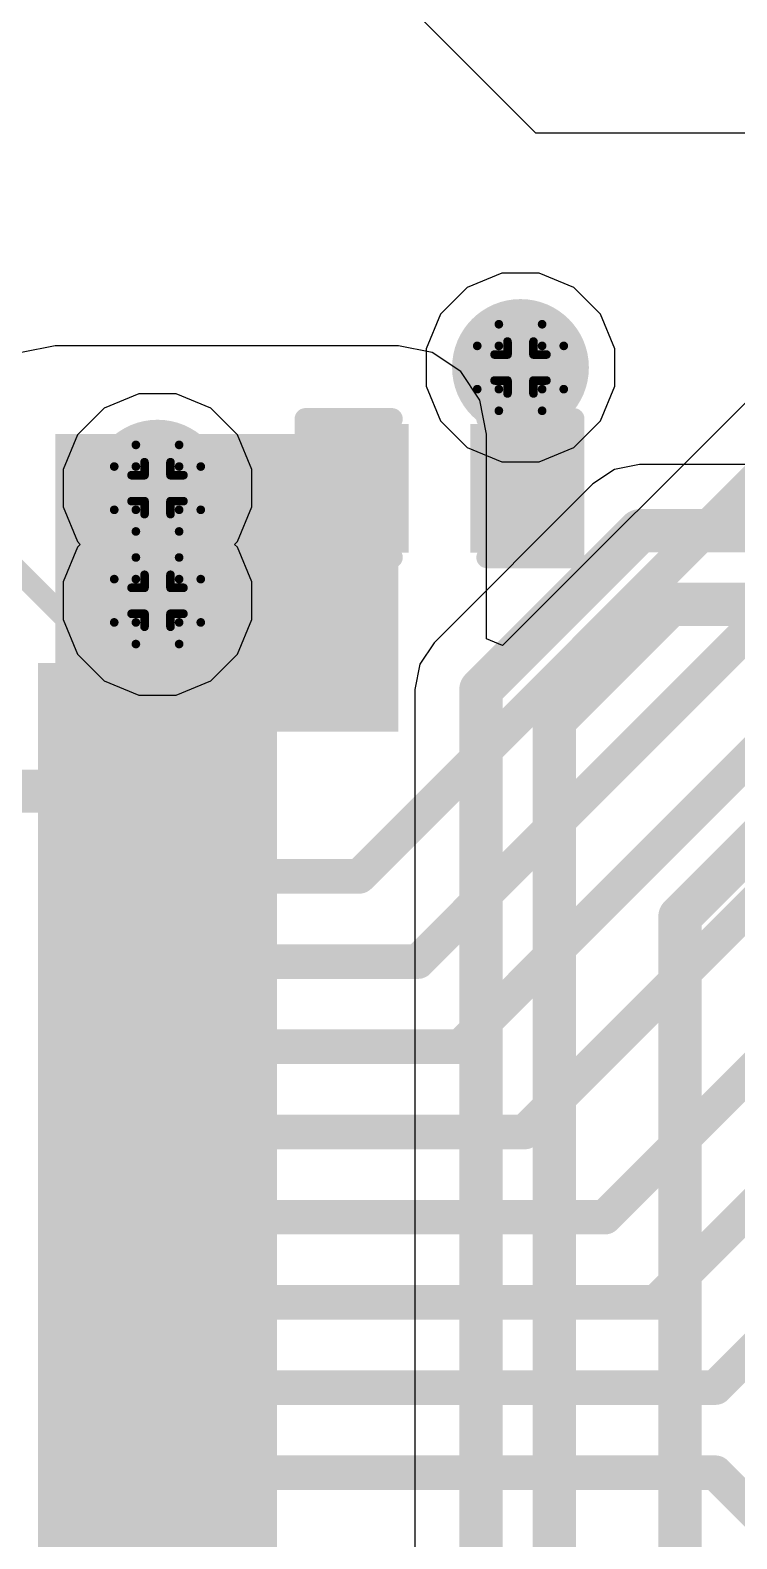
# Model space of a CAD drawing. Header units: inches. Extents: x -3 to 5259, y -3 to 5282.
# Drawn here: x 26.03 to 30.18, y 43.09 to 51.94 of the extents above; entities that cross this region are included whole.
import ezdxf

# ---------------------------------------------------------------- set-up
doc = ezdxf.new("R2010")
doc.units = ezdxf.units.IN
for name, color, linetype in [('Bottom Layer', 5, 'Continuous'), ('Bottom Solder', 6, 'Continuous'), ('Drill Drawing', 1, 'Continuous'), ('Layer 1', 16, 'Continuous'), ('Layer 2', 76, 'Continuous'), ('Top Layer', 1, 'Continuous'), ('Top Overlay', 2, 'Continuous'), ('Top Paste', 8, 'Continuous'), ('Top Solder', 216, 'Continuous'), ('Via Holes', 16, 'Continuous')]:
    doc.layers.add(name, color=color, linetype=linetype)

# ---------------------------------------------------------------- blocks, each defined once
blk = doc.blocks.new('64_LQFP__10_10__24')
at = {"layer": 'Top Layer'}
for points in [[(5.15, 3.9), (6.35, 3.9), (6.35, 3.6), (5.15, 3.6)], [(5.15, 3.4), (6.35, 3.4), (6.35, 3.1), (5.15, 3.1)], [(5.15, 2.9), (6.35, 2.9), (6.35, 2.6), (5.15, 2.6)], [(5.15, 2.4), (6.35, 2.4), (6.35, 2.1), (5.15, 2.1)], [(5.15, 1.9), (6.35, 1.9), (6.35, 1.6), (5.15, 1.6)], [(5.15, 1.4), (6.35, 1.4), (6.35, 1.1), (5.15, 1.1)], [(5.15, 0.9), (6.35, 0.9), (6.35, 0.6), (5.15, 0.6)], [(5.15, 0.4), (6.35, 0.4), (6.35, 0.1), (5.15, 0.1)], [(5.15, -0.1), (6.35, -0.1), (6.35, -0.4), (5.15, -0.4)], [(5.15, -0.6), (6.35, -0.6), (6.35, -0.9), (5.15, -0.9)], [(5.15, -1.1), (6.35, -1.1), (6.35, -1.4), (5.15, -1.4)]]:
    blk.add_hatch(color=1, dxfattribs=at).paths.add_polyline_path(points)
at = {"layer": 'Top Paste'}
for points in [[(5.15, 3.9), (6.35, 3.9), (6.35, 3.6), (5.15, 3.6)], [(5.15, 3.4), (6.35, 3.4), (6.35, 3.1), (5.15, 3.1)], [(5.15, 2.9), (6.35, 2.9), (6.35, 2.6), (5.15, 2.6)], [(5.15, 2.4), (6.35, 2.4), (6.35, 2.1), (5.15, 2.1)], [(5.15, 1.9), (6.35, 1.9), (6.35, 1.6), (5.15, 1.6)], [(5.15, 1.4), (6.35, 1.4), (6.35, 1.1), (5.15, 1.1)], [(5.15, 0.9), (6.35, 0.9), (6.35, 0.6), (5.15, 0.6)], [(5.15, 0.4), (6.35, 0.4), (6.35, 0.1), (5.15, 0.1)], [(5.15, -0.1), (6.35, -0.1), (6.35, -0.4), (5.15, -0.4)], [(5.15, -0.6), (6.35, -0.6), (6.35, -0.9), (5.15, -0.9)], [(5.15, -1.1), (6.35, -1.1), (6.35, -1.4), (5.15, -1.4)]]:
    blk.add_hatch(color=8, dxfattribs=at).paths.add_polyline_path(points)
at = {"layer": 'Top Solder'}
for points in [[(5.0484, 4.0016), (6.4516, 4.0016), (6.4516, 3.4984), (5.0484, 3.4984)], [(5.0484, 3.5016), (6.4516, 3.5016), (6.4516, 2.9984), (5.0484, 2.9984)], [(5.0484, 3.0016), (6.4516, 3.0016), (6.4516, 2.4984), (5.0484, 2.4984)], [(5.0484, 2.5016), (6.4516, 2.5016), (6.4516, 1.9984), (5.0484, 1.9984)], [(5.0484, 2.0016), (6.4516, 2.0016), (6.4516, 1.4984), (5.0484, 1.4984)], [(5.0484, 1.5016), (6.4516, 1.5016), (6.4516, 0.9984), (5.0484, 0.9984)], [(5.0484, 1.0016), (6.4516, 1.0016), (6.4516, 0.4984), (5.0484, 0.4984)], [(5.0484, 0.5016), (6.4516, 0.5016), (6.4516, -0.0016), (5.0484, -0.0016)], [(5.0484, 0.0016), (6.4516, 0.0016), (6.4516, -0.5016), (5.0484, -0.5016)], [(5.0484, -0.4984), (6.4516, -0.4984), (6.4516, -1.0016), (5.0484, -1.0016)], [(5.0484, -0.9984), (6.4516, -0.9984), (6.4516, -1.5016), (5.0484, -1.5016)]]:
    blk.add_hatch(color=216, dxfattribs=at).paths.add_polyline_path(points)
at = {"layer": 'Top Overlay'}
blk.add_lwpolyline([(4.1148, 5.3594, 0.127, 0.127, 0), (5.2832, 4.191, 0.127, 0.127, 0)], format="xyseb", dxfattribs=at)
blk.add_lwpolyline([(5.2515, 4.191, 0.0635, 0.0635, 1), (5.315, 4.191, 0.0635, 0.0635, 1)], format="xyseb", close=True, dxfattribs=at)
blk = doc.blocks.new('C___0402_258')
at = {"layer": 'Top Layer'}
for points in [[(-0.6985, -0.3175), (-0.6985, 0.3175), (-0.2413, 0.3175), (-0.2413, -0.3175)], [(0.2413, -0.3175), (0.2413, 0.3175), (0.6985, 0.3175), (0.6985, -0.3175)]]:
    blk.add_hatch(color=1, dxfattribs=at).paths.add_polyline_path(points)
at = {"layer": 'Top Paste'}
for points in [[(-0.6985, -0.3175), (-0.6985, 0.3175), (-0.2413, 0.3175), (-0.2413, -0.3175)], [(0.2413, -0.3175), (0.2413, 0.3175), (0.6985, 0.3175), (0.6985, -0.3175)]]:
    blk.add_hatch(color=8, dxfattribs=at).paths.add_polyline_path(points)
at = {"layer": 'Top Solder'}
for points in [[(-0.7585, -0.3775), (-0.7585, 0.3775), (-0.1813, 0.3775), (-0.1813, -0.3775)], [(0.1813, -0.3775), (0.1813, 0.3775), (0.7585, 0.3775), (0.7585, -0.3775)]]:
    blk.add_hatch(color=216, dxfattribs=at).paths.add_polyline_path(points)
at = {"layer": 'Top Overlay'}
for points in [[(-0.7874, 0.4064, 0.127, 0.127, 0), (-0.7874, -0.4064, 0.127, 0.127, 0)], [(-0.2794, 0.4064, 0.127, 0.127, 0), (-0.7874, 0.4064, 0.127, 0.127, 0)], [(0.7874, 0.4064, 0.127, 0.127, 0), (0.2794, 0.4064, 0.127, 0.127, 0)], [(0.7874, 0.4064, 0.127, 0.127, 0), (0.7874, -0.4064, 0.127, 0.127, 0)], [(-0.2794, -0.4064, 0.127, 0.127, 0), (-0.7874, -0.4064, 0.127, 0.127, 0)], [(0.7874, -0.4064, 0.127, 0.127, 0), (0.2794, -0.4064, 0.127, 0.127, 0)]]:
    blk.add_lwpolyline(points, format="xyseb", dxfattribs=at)
for points in [[(-0.8191, 0.4064, 0.0635, 0.0635, 1), (-0.7556, 0.4064, 0.0635, 0.0635, 1)], [(-0.8191, 0.4064, 0.0635, 0.0635, 1), (-0.7556, 0.4064, 0.0635, 0.0635, 1)], [(-0.3111, 0.4064, 0.0635, 0.0635, 1), (-0.2477, 0.4064, 0.0635, 0.0635, 1)], [(0.2477, 0.4064, 0.0635, 0.0635, 1), (0.3111, 0.4064, 0.0635, 0.0635, 1)], [(0.7556, 0.4064, 0.0635, 0.0635, 1), (0.8191, 0.4064, 0.0635, 0.0635, 1)], [(0.7556, 0.4064, 0.0635, 0.0635, 1), (0.8191, 0.4064, 0.0635, 0.0635, 1)], [(-0.8191, -0.4064, 0.0635, 0.0635, 1), (-0.7556, -0.4064, 0.0635, 0.0635, 1)], [(-0.8191, -0.4064, 0.0635, 0.0635, 1), (-0.7556, -0.4064, 0.0635, 0.0635, 1)], [(-0.3111, -0.4064, 0.0635, 0.0635, 1), (-0.2477, -0.4064, 0.0635, 0.0635, 1)], [(0.2477, -0.4064, 0.0635, 0.0635, 1), (0.3111, -0.4064, 0.0635, 0.0635, 1)], [(0.7556, -0.4064, 0.0635, 0.0635, 1), (0.8191, -0.4064, 0.0635, 0.0635, 1)], [(0.7556, -0.4064, 0.0635, 0.0635, 1), (0.8191, -0.4064, 0.0635, 0.0635, 1)]]:
    blk.add_lwpolyline(points, format="xyseb", close=True, dxfattribs=at)

msp = doc.modelspace()

# ---------------------------------------------------------------- hatches: boundary and pattern name
at = {"layer": 'Bottom Layer'}
h = msp.add_hatch(color=5, dxfattribs=at)
edge = h.paths.add_edge_path()
edge.add_arc((28.9091, 49.9602), 0.3, 0, 360)
h = msp.add_hatch(color=5, dxfattribs=at)
edge = h.paths.add_edge_path()
edge.add_arc((26.7781, 49.2521), 0.3, 0, 360)
h = msp.add_hatch(color=5, dxfattribs=at)
edge = h.paths.add_edge_path()
edge.add_arc((26.7781, 48.5913), 0.3, 0, 360)
at = {"layer": 'Bottom Solder'}
h = msp.add_hatch(color=6, dxfattribs=at)
edge = h.paths.add_edge_path()
edge.add_arc((28.9091, 49.9602), 0.4016, 0, 360)
h = msp.add_hatch(color=6, dxfattribs=at)
edge = h.paths.add_edge_path()
edge.add_arc((26.7781, 49.2521), 0.4016, 0, 360)
h = msp.add_hatch(color=6, dxfattribs=at)
edge = h.paths.add_edge_path()
edge.add_arc((26.7781, 48.5913), 0.4016, 0, 360)
at = {"layer": 'Layer 1'}
h = msp.add_hatch(color=16, dxfattribs=at)
edge = h.paths.add_edge_path()
edge.add_arc((28.9091, 49.9602), 0.3, 0, 360)
h = msp.add_hatch(color=16, dxfattribs=at)
edge = h.paths.add_edge_path()
edge.add_arc((26.7781, 49.2521), 0.3, 0, 360)
h = msp.add_hatch(color=16, dxfattribs=at)
edge = h.paths.add_edge_path()
edge.add_arc((26.7781, 48.5913), 0.3, 0, 360)
at = {"layer": 'Layer 2'}
h = msp.add_hatch(color=76, dxfattribs=at)
edge = h.paths.add_edge_path()
edge.add_arc((28.9091, 49.9602), 0.3, 0, 360)
h = msp.add_hatch(color=76, dxfattribs=at)
edge = h.paths.add_edge_path()
edge.add_arc((26.7781, 49.2521), 0.3, 0, 360)
h = msp.add_hatch(color=76, dxfattribs=at)
edge = h.paths.add_edge_path()
edge.add_arc((26.7781, 48.5913), 0.3, 0, 360)
at = {"layer": 'Top Layer'}
h = msp.add_hatch(color=1, dxfattribs=at)
edge = h.paths.add_edge_path()
edge.add_arc((28.9091, 49.9602), 0.3, 0, 360)
msp.add_hatch(color=1, dxfattribs=at).paths.add_polyline_path([(26.1781, 47.8238), (28.1925, 47.8238), (28.1925, 49.5696), (26.1781, 49.5696)])
h = msp.add_hatch(color=1, dxfattribs=at)
edge = h.paths.add_edge_path()
edge.add_arc((26.7781, 49.2521), 0.3, 0, 360)
h = msp.add_hatch(color=1, dxfattribs=at)
edge = h.paths.add_edge_path()
edge.add_arc((26.7781, 48.5913), 0.3, 0, 360)
at = {"layer": 'Top Solder'}
h = msp.add_hatch(color=216, dxfattribs=at)
edge = h.paths.add_edge_path()
edge.add_arc((28.9091, 49.9602), 0.4016, 0, 360)
h = msp.add_hatch(color=216, dxfattribs=at)
edge = h.paths.add_edge_path()
edge.add_arc((26.7781, 49.2521), 0.4016, 0, 360)
h = msp.add_hatch(color=216, dxfattribs=at)
edge = h.paths.add_edge_path()
edge.add_arc((26.7781, 48.5913), 0.4016, 0, 360)
at = {"layer": 'Via Holes'}
h = msp.add_hatch(color=7, dxfattribs=at)
edge = h.paths.add_edge_path()
edge.add_arc((28.9091, 49.9602), 0.15, 0, 360)
h = msp.add_hatch(color=7, dxfattribs=at)
edge = h.paths.add_edge_path()
edge.add_arc((26.7781, 49.2521), 0.15, 0, 360)
h = msp.add_hatch(color=7, dxfattribs=at)
edge = h.paths.add_edge_path()
edge.add_arc((26.7781, 48.5913), 0.15, 0, 360)

# ---------------------------------------------------------------- linework, layer by layer
at = {"layer": 'Bottom Layer'}
for p, q in [((28.7989, 50.5142), (28.5953, 50.4299)), ((29.0193, 50.5142), (28.7989, 50.5142)), ((29.2229, 50.4299), (29.0193, 50.5142)), ((28.5953, 50.4299), (28.4394, 50.274)), ((29.3787, 50.274), (29.2229, 50.4299)), ((28.4394, 50.274), (28.3551, 50.0704)), ((29.4631, 50.0704), (29.3787, 50.274)), ((28.3551, 50.0704), (28.3551, 49.85)), ((29.4631, 49.85), (29.4631, 50.0704)), ((28.3551, 49.85), (28.4394, 49.6464)), ((29.3787, 49.6464), (29.4631, 49.85)), ((28.4394, 49.6464), (28.5953, 49.4905)), ((29.2229, 49.4905), (29.3787, 49.6464)), ((28.5953, 49.4905), (28.7989, 49.4062)), ((28.7989, 49.4062), (29.0193, 49.4062)), ((29.0193, 49.4062), (29.2229, 49.4905)), ((29.4601, 49.3609), (29.334, 49.2767)), ((29.6087, 49.3905), (29.4601, 49.3609)), ((33.3036, 49.3905), (29.6087, 49.3905)), ((29.334, 49.2767), (28.4019, 48.3446)), ((28.4019, 48.3446), (28.3177, 48.2185)), ((28.3177, 48.2185), (28.2881, 48.0699)), ((28.2881, 48.0699), (28.2881, 26.0135))]:
    msp.add_line(p, q, dxfattribs=at)
for points in [[(28.6766, 48.0699, 0.254, 0.254, 0), (29.6087, 49.002, 0.254, 0.254, 0)], [(29.6087, 49.002, 0.254, 0.254, 0), (33.5208, 49.002, 0.254, 0.254, 0)], [(29.1084, 47.891, 0.254, 0.254, 0), (29.7876, 48.5702, 0.254, 0.254, 0)], [(29.7876, 48.5702, 0.254, 0.254, 0), (33.5208, 48.5702, 0.254, 0.254, 0)], [(28.6766, 25.8526, 0.254, 0.254, 0), (28.6766, 48.0699, 0.254, 0.254, 0)], [(29.1084, 25.6737, 0.254, 0.254, 0), (29.1084, 47.891, 0.254, 0.254, 0)], [(29.845, 46.7366, 0.254, 0.254, 0), (30.3722, 47.2638, 0.254, 0.254, 0)], [(29.845, 24.9362, 0.254, 0.254, 0), (29.845, 46.7366, 0.254, 0.254, 0)]]:
    msp.add_lwpolyline(points, format="xyseb", dxfattribs=at)
for points in [[(29.5452, 49.002, 0.127, 0.127, 1), (29.6722, 49.002, 0.127, 0.127, 1)], [(29.5452, 49.002, 0.127, 0.127, 1), (29.6722, 49.002, 0.127, 0.127, 1)], [(29.7241, 48.5702, 0.127, 0.127, 1), (29.8511, 48.5702, 0.127, 0.127, 1)], [(29.7241, 48.5702, 0.127, 0.127, 1), (29.8511, 48.5702, 0.127, 0.127, 1)], [(28.6131, 48.0699, 0.127, 0.127, 1), (28.7401, 48.0699, 0.127, 0.127, 1)], [(28.6131, 48.0699, 0.127, 0.127, 1), (28.7401, 48.0699, 0.127, 0.127, 1)], [(29.0449, 47.891, 0.127, 0.127, 1), (29.1719, 47.891, 0.127, 0.127, 1)], [(29.0449, 47.891, 0.127, 0.127, 1), (29.1719, 47.891, 0.127, 0.127, 1)], [(29.7815, 46.7366, 0.127, 0.127, 1), (29.9085, 46.7366, 0.127, 0.127, 1)], [(29.7815, 46.7366, 0.127, 0.127, 1), (29.9085, 46.7366, 0.127, 0.127, 1)]]:
    msp.add_lwpolyline(points, format="xyseb", close=True, dxfattribs=at)
at = {"layer": 'Drill Drawing'}
for points in [[(28.7821, 50.0872, 0.0508, 0.0508, 0), (28.7821, 50.2142, 0.0508, 0.0508, 0)], [(28.7821, 50.2142, 0.0508, 0.0508, 0), (29.0361, 50.2142, 0.0508, 0.0508, 0)], [(29.0361, 50.0872, 0.0508, 0.0508, 0), (29.0361, 50.2142, 0.0508, 0.0508, 0)], [(28.8329, 50.0364, 0.0508, 0.0508, 0), (28.8329, 50.1126, 0.0508, 0.0508, 0)], [(28.8329, 50.1126, 0.0508, 0.0508, 0), (28.9853, 50.1126, 0.0508, 0.0508, 0)], [(28.9853, 50.0364, 0.0508, 0.0508, 0), (28.9853, 50.1126, 0.0508, 0.0508, 0)], [(28.6551, 49.8332, 0.0508, 0.0508, 0), (28.6551, 50.0872, 0.0508, 0.0508, 0)], [(28.6551, 50.0872, 0.0508, 0.0508, 0), (28.7821, 50.0872, 0.0508, 0.0508, 0)], [(28.7567, 49.884, 0.0508, 0.0508, 0), (28.7567, 50.0364, 0.0508, 0.0508, 0)], [(28.7567, 50.0364, 0.0508, 0.0508, 0), (28.8329, 50.0364, 0.0508, 0.0508, 0)], [(28.9853, 50.0364, 0.0508, 0.0508, 0), (29.0615, 50.0364, 0.0508, 0.0508, 0)], [(29.0361, 50.0872, 0.0508, 0.0508, 0), (29.1631, 50.0872, 0.0508, 0.0508, 0)], [(29.0615, 49.884, 0.0508, 0.0508, 0), (29.0615, 50.0364, 0.0508, 0.0508, 0)], [(29.1631, 49.8332, 0.0508, 0.0508, 0), (29.1631, 50.0872, 0.0508, 0.0508, 0)], [(28.6551, 49.8332, 0.0508, 0.0508, 0), (28.7821, 49.8332, 0.0508, 0.0508, 0)], [(28.7567, 49.884, 0.0508, 0.0508, 0), (28.8329, 49.884, 0.0508, 0.0508, 0)], [(28.7821, 49.7062, 0.0508, 0.0508, 0), (28.7821, 49.8332, 0.0508, 0.0508, 0)], [(28.8329, 49.8078, 0.0508, 0.0508, 0), (28.8329, 49.884, 0.0508, 0.0508, 0)], [(28.9853, 49.884, 0.0508, 0.0508, 0), (29.0615, 49.884, 0.0508, 0.0508, 0)], [(28.9853, 49.8078, 0.0508, 0.0508, 0), (28.9853, 49.884, 0.0508, 0.0508, 0)], [(29.0361, 49.8332, 0.0508, 0.0508, 0), (29.1631, 49.8332, 0.0508, 0.0508, 0)], [(29.0361, 49.7062, 0.0508, 0.0508, 0), (29.0361, 49.8332, 0.0508, 0.0508, 0)], [(28.8329, 49.8078, 0.0508, 0.0508, 0), (28.9853, 49.8078, 0.0508, 0.0508, 0)], [(28.7821, 49.7062, 0.0508, 0.0508, 0), (29.0361, 49.7062, 0.0508, 0.0508, 0)], [(26.6511, 49.3791, 0.0508, 0.0508, 0), (26.6511, 49.5061, 0.0508, 0.0508, 0)], [(26.6511, 49.5061, 0.0508, 0.0508, 0), (26.9051, 49.5061, 0.0508, 0.0508, 0)], [(26.9051, 49.3791, 0.0508, 0.0508, 0), (26.9051, 49.5061, 0.0508, 0.0508, 0)], [(26.7019, 49.3283, 0.0508, 0.0508, 0), (26.7019, 49.4045, 0.0508, 0.0508, 0)], [(26.7019, 49.4045, 0.0508, 0.0508, 0), (26.8543, 49.4045, 0.0508, 0.0508, 0)], [(26.8543, 49.3283, 0.0508, 0.0508, 0), (26.8543, 49.4045, 0.0508, 0.0508, 0)], [(26.5241, 49.1251, 0.0508, 0.0508, 0), (26.5241, 49.3791, 0.0508, 0.0508, 0)], [(26.5241, 49.3791, 0.0508, 0.0508, 0), (26.6511, 49.3791, 0.0508, 0.0508, 0)], [(26.6257, 49.1759, 0.0508, 0.0508, 0), (26.6257, 49.3283, 0.0508, 0.0508, 0)], [(26.6257, 49.3283, 0.0508, 0.0508, 0), (26.7019, 49.3283, 0.0508, 0.0508, 0)], [(26.8543, 49.3283, 0.0508, 0.0508, 0), (26.9305, 49.3283, 0.0508, 0.0508, 0)], [(26.9051, 49.3791, 0.0508, 0.0508, 0), (27.0321, 49.3791, 0.0508, 0.0508, 0)], [(26.9305, 49.1759, 0.0508, 0.0508, 0), (26.9305, 49.3283, 0.0508, 0.0508, 0)], [(27.0321, 49.1251, 0.0508, 0.0508, 0), (27.0321, 49.3791, 0.0508, 0.0508, 0)], [(26.5241, 49.1251, 0.0508, 0.0508, 0), (26.6511, 49.1251, 0.0508, 0.0508, 0)], [(26.6257, 49.1759, 0.0508, 0.0508, 0), (26.7019, 49.1759, 0.0508, 0.0508, 0)], [(26.6511, 48.9981, 0.0508, 0.0508, 0), (26.6511, 49.1251, 0.0508, 0.0508, 0)], [(26.7019, 49.0997, 0.0508, 0.0508, 0), (26.7019, 49.1759, 0.0508, 0.0508, 0)], [(26.8543, 49.1759, 0.0508, 0.0508, 0), (26.9305, 49.1759, 0.0508, 0.0508, 0)], [(26.8543, 49.0997, 0.0508, 0.0508, 0), (26.8543, 49.1759, 0.0508, 0.0508, 0)], [(26.9051, 49.1251, 0.0508, 0.0508, 0), (27.0321, 49.1251, 0.0508, 0.0508, 0)], [(26.9051, 48.9981, 0.0508, 0.0508, 0), (26.9051, 49.1251, 0.0508, 0.0508, 0)], [(26.7019, 49.0997, 0.0508, 0.0508, 0), (26.8543, 49.0997, 0.0508, 0.0508, 0)], [(26.6511, 48.9981, 0.0508, 0.0508, 0), (26.9051, 48.9981, 0.0508, 0.0508, 0)], [(26.6511, 48.7183, 0.0508, 0.0508, 0), (26.6511, 48.8453, 0.0508, 0.0508, 0)], [(26.6511, 48.8453, 0.0508, 0.0508, 0), (26.9051, 48.8453, 0.0508, 0.0508, 0)], [(26.9051, 48.7183, 0.0508, 0.0508, 0), (26.9051, 48.8453, 0.0508, 0.0508, 0)], [(26.5241, 48.4643, 0.0508, 0.0508, 0), (26.5241, 48.7183, 0.0508, 0.0508, 0)], [(26.5241, 48.7183, 0.0508, 0.0508, 0), (26.6511, 48.7183, 0.0508, 0.0508, 0)], [(26.7019, 48.6675, 0.0508, 0.0508, 0), (26.7019, 48.7437, 0.0508, 0.0508, 0)], [(26.7019, 48.7437, 0.0508, 0.0508, 0), (26.8543, 48.7437, 0.0508, 0.0508, 0)], [(26.8543, 48.6675, 0.0508, 0.0508, 0), (26.8543, 48.7437, 0.0508, 0.0508, 0)], [(26.9051, 48.7183, 0.0508, 0.0508, 0), (27.0321, 48.7183, 0.0508, 0.0508, 0)], [(27.0321, 48.4643, 0.0508, 0.0508, 0), (27.0321, 48.7183, 0.0508, 0.0508, 0)], [(26.6257, 48.5151, 0.0508, 0.0508, 0), (26.6257, 48.6675, 0.0508, 0.0508, 0)], [(26.6257, 48.6675, 0.0508, 0.0508, 0), (26.7019, 48.6675, 0.0508, 0.0508, 0)], [(26.8543, 48.6675, 0.0508, 0.0508, 0), (26.9305, 48.6675, 0.0508, 0.0508, 0)], [(26.9305, 48.5151, 0.0508, 0.0508, 0), (26.9305, 48.6675, 0.0508, 0.0508, 0)], [(26.6257, 48.5151, 0.0508, 0.0508, 0), (26.7019, 48.5151, 0.0508, 0.0508, 0)], [(26.7019, 48.4389, 0.0508, 0.0508, 0), (26.7019, 48.5151, 0.0508, 0.0508, 0)], [(26.8543, 48.5151, 0.0508, 0.0508, 0), (26.9305, 48.5151, 0.0508, 0.0508, 0)], [(26.8543, 48.4389, 0.0508, 0.0508, 0), (26.8543, 48.5151, 0.0508, 0.0508, 0)], [(26.5241, 48.4643, 0.0508, 0.0508, 0), (26.6511, 48.4643, 0.0508, 0.0508, 0)], [(26.6511, 48.3373, 0.0508, 0.0508, 0), (26.6511, 48.4643, 0.0508, 0.0508, 0)], [(26.7019, 48.4389, 0.0508, 0.0508, 0), (26.8543, 48.4389, 0.0508, 0.0508, 0)], [(26.9051, 48.4643, 0.0508, 0.0508, 0), (27.0321, 48.4643, 0.0508, 0.0508, 0)], [(26.9051, 48.3373, 0.0508, 0.0508, 0), (26.9051, 48.4643, 0.0508, 0.0508, 0)], [(26.6511, 48.3373, 0.0508, 0.0508, 0), (26.9051, 48.3373, 0.0508, 0.0508, 0)]]:
    msp.add_lwpolyline(points, format="xyseb", dxfattribs=at)
for points in [[(28.7694, 50.2142, 0.0254, 0.0254, 1), (28.7948, 50.2142, 0.0254, 0.0254, 1)], [(28.7694, 50.2142, 0.0254, 0.0254, 1), (28.7948, 50.2142, 0.0254, 0.0254, 1)], [(29.0234, 50.2142, 0.0254, 0.0254, 1), (29.0488, 50.2142, 0.0254, 0.0254, 1)], [(29.0234, 50.2142, 0.0254, 0.0254, 1), (29.0488, 50.2142, 0.0254, 0.0254, 1)], [(28.8202, 50.1126, 0.0254, 0.0254, 1), (28.8456, 50.1126, 0.0254, 0.0254, 1)], [(28.8202, 50.1126, 0.0254, 0.0254, 1), (28.8456, 50.1126, 0.0254, 0.0254, 1)], [(28.9726, 50.1126, 0.0254, 0.0254, 1), (28.998, 50.1126, 0.0254, 0.0254, 1)], [(28.9726, 50.1126, 0.0254, 0.0254, 1), (28.998, 50.1126, 0.0254, 0.0254, 1)], [(28.6424, 50.0872, 0.0254, 0.0254, 1), (28.6678, 50.0872, 0.0254, 0.0254, 1)], [(28.6424, 50.0872, 0.0254, 0.0254, 1), (28.6678, 50.0872, 0.0254, 0.0254, 1)], [(28.744, 50.0364, 0.0254, 0.0254, 1), (28.7694, 50.0364, 0.0254, 0.0254, 1)], [(28.744, 50.0364, 0.0254, 0.0254, 1), (28.7694, 50.0364, 0.0254, 0.0254, 1)], [(28.7694, 50.0872, 0.0254, 0.0254, 1), (28.7948, 50.0872, 0.0254, 0.0254, 1)], [(28.7694, 50.0872, 0.0254, 0.0254, 1), (28.7948, 50.0872, 0.0254, 0.0254, 1)], [(28.8202, 50.0364, 0.0254, 0.0254, 1), (28.8456, 50.0364, 0.0254, 0.0254, 1)], [(28.8202, 50.0364, 0.0254, 0.0254, 1), (28.8456, 50.0364, 0.0254, 0.0254, 1)], [(28.9726, 50.0364, 0.0254, 0.0254, 1), (28.998, 50.0364, 0.0254, 0.0254, 1)], [(28.9726, 50.0364, 0.0254, 0.0254, 1), (28.998, 50.0364, 0.0254, 0.0254, 1)], [(29.0234, 50.0872, 0.0254, 0.0254, 1), (29.0488, 50.0872, 0.0254, 0.0254, 1)], [(29.0234, 50.0872, 0.0254, 0.0254, 1), (29.0488, 50.0872, 0.0254, 0.0254, 1)], [(29.0488, 50.0364, 0.0254, 0.0254, 1), (29.0742, 50.0364, 0.0254, 0.0254, 1)], [(29.0488, 50.0364, 0.0254, 0.0254, 1), (29.0742, 50.0364, 0.0254, 0.0254, 1)], [(29.1504, 50.0872, 0.0254, 0.0254, 1), (29.1758, 50.0872, 0.0254, 0.0254, 1)], [(29.1504, 50.0872, 0.0254, 0.0254, 1), (29.1758, 50.0872, 0.0254, 0.0254, 1)], [(28.6424, 49.8332, 0.0254, 0.0254, 1), (28.6678, 49.8332, 0.0254, 0.0254, 1)], [(28.6424, 49.8332, 0.0254, 0.0254, 1), (28.6678, 49.8332, 0.0254, 0.0254, 1)], [(28.744, 49.884, 0.0254, 0.0254, 1), (28.7694, 49.884, 0.0254, 0.0254, 1)], [(28.744, 49.884, 0.0254, 0.0254, 1), (28.7694, 49.884, 0.0254, 0.0254, 1)], [(28.7694, 49.8332, 0.0254, 0.0254, 1), (28.7948, 49.8332, 0.0254, 0.0254, 1)], [(28.7694, 49.8332, 0.0254, 0.0254, 1), (28.7948, 49.8332, 0.0254, 0.0254, 1)], [(28.8202, 49.884, 0.0254, 0.0254, 1), (28.8456, 49.884, 0.0254, 0.0254, 1)], [(28.8202, 49.884, 0.0254, 0.0254, 1), (28.8456, 49.884, 0.0254, 0.0254, 1)], [(28.9726, 49.884, 0.0254, 0.0254, 1), (28.998, 49.884, 0.0254, 0.0254, 1)], [(28.9726, 49.884, 0.0254, 0.0254, 1), (28.998, 49.884, 0.0254, 0.0254, 1)], [(29.0234, 49.8332, 0.0254, 0.0254, 1), (29.0488, 49.8332, 0.0254, 0.0254, 1)], [(29.0234, 49.8332, 0.0254, 0.0254, 1), (29.0488, 49.8332, 0.0254, 0.0254, 1)], [(29.0488, 49.884, 0.0254, 0.0254, 1), (29.0742, 49.884, 0.0254, 0.0254, 1)], [(29.0488, 49.884, 0.0254, 0.0254, 1), (29.0742, 49.884, 0.0254, 0.0254, 1)], [(29.1504, 49.8332, 0.0254, 0.0254, 1), (29.1758, 49.8332, 0.0254, 0.0254, 1)], [(29.1504, 49.8332, 0.0254, 0.0254, 1), (29.1758, 49.8332, 0.0254, 0.0254, 1)], [(28.8202, 49.8078, 0.0254, 0.0254, 1), (28.8456, 49.8078, 0.0254, 0.0254, 1)], [(28.8202, 49.8078, 0.0254, 0.0254, 1), (28.8456, 49.8078, 0.0254, 0.0254, 1)], [(28.9726, 49.8078, 0.0254, 0.0254, 1), (28.998, 49.8078, 0.0254, 0.0254, 1)], [(28.9726, 49.8078, 0.0254, 0.0254, 1), (28.998, 49.8078, 0.0254, 0.0254, 1)], [(28.7694, 49.7062, 0.0254, 0.0254, 1), (28.7948, 49.7062, 0.0254, 0.0254, 1)], [(28.7694, 49.7062, 0.0254, 0.0254, 1), (28.7948, 49.7062, 0.0254, 0.0254, 1)], [(29.0234, 49.7062, 0.0254, 0.0254, 1), (29.0488, 49.7062, 0.0254, 0.0254, 1)], [(29.0234, 49.7062, 0.0254, 0.0254, 1), (29.0488, 49.7062, 0.0254, 0.0254, 1)], [(26.6384, 49.5061, 0.0254, 0.0254, 1), (26.6638, 49.5061, 0.0254, 0.0254, 1)], [(26.6384, 49.5061, 0.0254, 0.0254, 1), (26.6638, 49.5061, 0.0254, 0.0254, 1)], [(26.8924, 49.5061, 0.0254, 0.0254, 1), (26.9178, 49.5061, 0.0254, 0.0254, 1)], [(26.8924, 49.5061, 0.0254, 0.0254, 1), (26.9178, 49.5061, 0.0254, 0.0254, 1)], [(26.6892, 49.4045, 0.0254, 0.0254, 1), (26.7146, 49.4045, 0.0254, 0.0254, 1)], [(26.6892, 49.4045, 0.0254, 0.0254, 1), (26.7146, 49.4045, 0.0254, 0.0254, 1)], [(26.8416, 49.4045, 0.0254, 0.0254, 1), (26.867, 49.4045, 0.0254, 0.0254, 1)], [(26.8416, 49.4045, 0.0254, 0.0254, 1), (26.867, 49.4045, 0.0254, 0.0254, 1)], [(26.5114, 49.3791, 0.0254, 0.0254, 1), (26.5368, 49.3791, 0.0254, 0.0254, 1)], [(26.5114, 49.3791, 0.0254, 0.0254, 1), (26.5368, 49.3791, 0.0254, 0.0254, 1)], [(26.613, 49.3283, 0.0254, 0.0254, 1), (26.6384, 49.3283, 0.0254, 0.0254, 1)], [(26.613, 49.3283, 0.0254, 0.0254, 1), (26.6384, 49.3283, 0.0254, 0.0254, 1)], [(26.6384, 49.3791, 0.0254, 0.0254, 1), (26.6638, 49.3791, 0.0254, 0.0254, 1)], [(26.6384, 49.3791, 0.0254, 0.0254, 1), (26.6638, 49.3791, 0.0254, 0.0254, 1)], [(26.6892, 49.3283, 0.0254, 0.0254, 1), (26.7146, 49.3283, 0.0254, 0.0254, 1)], [(26.6892, 49.3283, 0.0254, 0.0254, 1), (26.7146, 49.3283, 0.0254, 0.0254, 1)], [(26.8416, 49.3283, 0.0254, 0.0254, 1), (26.867, 49.3283, 0.0254, 0.0254, 1)], [(26.8416, 49.3283, 0.0254, 0.0254, 1), (26.867, 49.3283, 0.0254, 0.0254, 1)], [(26.8924, 49.3791, 0.0254, 0.0254, 1), (26.9178, 49.3791, 0.0254, 0.0254, 1)], [(26.8924, 49.3791, 0.0254, 0.0254, 1), (26.9178, 49.3791, 0.0254, 0.0254, 1)], [(26.9178, 49.3283, 0.0254, 0.0254, 1), (26.9432, 49.3283, 0.0254, 0.0254, 1)], [(26.9178, 49.3283, 0.0254, 0.0254, 1), (26.9432, 49.3283, 0.0254, 0.0254, 1)], [(27.0194, 49.3791, 0.0254, 0.0254, 1), (27.0448, 49.3791, 0.0254, 0.0254, 1)], [(27.0194, 49.3791, 0.0254, 0.0254, 1), (27.0448, 49.3791, 0.0254, 0.0254, 1)], [(26.5114, 49.1251, 0.0254, 0.0254, 1), (26.5368, 49.1251, 0.0254, 0.0254, 1)], [(26.5114, 49.1251, 0.0254, 0.0254, 1), (26.5368, 49.1251, 0.0254, 0.0254, 1)], [(26.613, 49.1759, 0.0254, 0.0254, 1), (26.6384, 49.1759, 0.0254, 0.0254, 1)], [(26.613, 49.1759, 0.0254, 0.0254, 1), (26.6384, 49.1759, 0.0254, 0.0254, 1)], [(26.6384, 49.1251, 0.0254, 0.0254, 1), (26.6638, 49.1251, 0.0254, 0.0254, 1)], [(26.6384, 49.1251, 0.0254, 0.0254, 1), (26.6638, 49.1251, 0.0254, 0.0254, 1)], [(26.6892, 49.1759, 0.0254, 0.0254, 1), (26.7146, 49.1759, 0.0254, 0.0254, 1)], [(26.6892, 49.1759, 0.0254, 0.0254, 1), (26.7146, 49.1759, 0.0254, 0.0254, 1)], [(26.8416, 49.1759, 0.0254, 0.0254, 1), (26.867, 49.1759, 0.0254, 0.0254, 1)], [(26.8416, 49.1759, 0.0254, 0.0254, 1), (26.867, 49.1759, 0.0254, 0.0254, 1)], [(26.8924, 49.1251, 0.0254, 0.0254, 1), (26.9178, 49.1251, 0.0254, 0.0254, 1)], [(26.8924, 49.1251, 0.0254, 0.0254, 1), (26.9178, 49.1251, 0.0254, 0.0254, 1)], [(26.9178, 49.1759, 0.0254, 0.0254, 1), (26.9432, 49.1759, 0.0254, 0.0254, 1)], [(26.9178, 49.1759, 0.0254, 0.0254, 1), (26.9432, 49.1759, 0.0254, 0.0254, 1)], [(27.0194, 49.1251, 0.0254, 0.0254, 1), (27.0448, 49.1251, 0.0254, 0.0254, 1)], [(27.0194, 49.1251, 0.0254, 0.0254, 1), (27.0448, 49.1251, 0.0254, 0.0254, 1)], [(26.6892, 49.0997, 0.0254, 0.0254, 1), (26.7146, 49.0997, 0.0254, 0.0254, 1)], [(26.6892, 49.0997, 0.0254, 0.0254, 1), (26.7146, 49.0997, 0.0254, 0.0254, 1)], [(26.8416, 49.0997, 0.0254, 0.0254, 1), (26.867, 49.0997, 0.0254, 0.0254, 1)], [(26.8416, 49.0997, 0.0254, 0.0254, 1), (26.867, 49.0997, 0.0254, 0.0254, 1)], [(26.6384, 48.9981, 0.0254, 0.0254, 1), (26.6638, 48.9981, 0.0254, 0.0254, 1)], [(26.6384, 48.9981, 0.0254, 0.0254, 1), (26.6638, 48.9981, 0.0254, 0.0254, 1)], [(26.8924, 48.9981, 0.0254, 0.0254, 1), (26.9178, 48.9981, 0.0254, 0.0254, 1)], [(26.8924, 48.9981, 0.0254, 0.0254, 1), (26.9178, 48.9981, 0.0254, 0.0254, 1)], [(26.6384, 48.8453, 0.0254, 0.0254, 1), (26.6638, 48.8453, 0.0254, 0.0254, 1)], [(26.6384, 48.8453, 0.0254, 0.0254, 1), (26.6638, 48.8453, 0.0254, 0.0254, 1)], [(26.8924, 48.8453, 0.0254, 0.0254, 1), (26.9178, 48.8453, 0.0254, 0.0254, 1)], [(26.8924, 48.8453, 0.0254, 0.0254, 1), (26.9178, 48.8453, 0.0254, 0.0254, 1)], [(26.5114, 48.7183, 0.0254, 0.0254, 1), (26.5368, 48.7183, 0.0254, 0.0254, 1)], [(26.5114, 48.7183, 0.0254, 0.0254, 1), (26.5368, 48.7183, 0.0254, 0.0254, 1)], [(26.6384, 48.7183, 0.0254, 0.0254, 1), (26.6638, 48.7183, 0.0254, 0.0254, 1)], [(26.6384, 48.7183, 0.0254, 0.0254, 1), (26.6638, 48.7183, 0.0254, 0.0254, 1)], [(26.6892, 48.7437, 0.0254, 0.0254, 1), (26.7146, 48.7437, 0.0254, 0.0254, 1)], [(26.6892, 48.7437, 0.0254, 0.0254, 1), (26.7146, 48.7437, 0.0254, 0.0254, 1)], [(26.8416, 48.7437, 0.0254, 0.0254, 1), (26.867, 48.7437, 0.0254, 0.0254, 1)], [(26.8416, 48.7437, 0.0254, 0.0254, 1), (26.867, 48.7437, 0.0254, 0.0254, 1)], [(26.8924, 48.7183, 0.0254, 0.0254, 1), (26.9178, 48.7183, 0.0254, 0.0254, 1)], [(26.8924, 48.7183, 0.0254, 0.0254, 1), (26.9178, 48.7183, 0.0254, 0.0254, 1)], [(27.0194, 48.7183, 0.0254, 0.0254, 1), (27.0448, 48.7183, 0.0254, 0.0254, 1)], [(27.0194, 48.7183, 0.0254, 0.0254, 1), (27.0448, 48.7183, 0.0254, 0.0254, 1)], [(26.613, 48.6675, 0.0254, 0.0254, 1), (26.6384, 48.6675, 0.0254, 0.0254, 1)], [(26.613, 48.6675, 0.0254, 0.0254, 1), (26.6384, 48.6675, 0.0254, 0.0254, 1)], [(26.6892, 48.6675, 0.0254, 0.0254, 1), (26.7146, 48.6675, 0.0254, 0.0254, 1)], [(26.6892, 48.6675, 0.0254, 0.0254, 1), (26.7146, 48.6675, 0.0254, 0.0254, 1)], [(26.8416, 48.6675, 0.0254, 0.0254, 1), (26.867, 48.6675, 0.0254, 0.0254, 1)], [(26.8416, 48.6675, 0.0254, 0.0254, 1), (26.867, 48.6675, 0.0254, 0.0254, 1)], [(26.9178, 48.6675, 0.0254, 0.0254, 1), (26.9432, 48.6675, 0.0254, 0.0254, 1)], [(26.9178, 48.6675, 0.0254, 0.0254, 1), (26.9432, 48.6675, 0.0254, 0.0254, 1)], [(26.613, 48.5151, 0.0254, 0.0254, 1), (26.6384, 48.5151, 0.0254, 0.0254, 1)], [(26.613, 48.5151, 0.0254, 0.0254, 1), (26.6384, 48.5151, 0.0254, 0.0254, 1)], [(26.6892, 48.5151, 0.0254, 0.0254, 1), (26.7146, 48.5151, 0.0254, 0.0254, 1)], [(26.6892, 48.5151, 0.0254, 0.0254, 1), (26.7146, 48.5151, 0.0254, 0.0254, 1)], [(26.8416, 48.5151, 0.0254, 0.0254, 1), (26.867, 48.5151, 0.0254, 0.0254, 1)], [(26.8416, 48.5151, 0.0254, 0.0254, 1), (26.867, 48.5151, 0.0254, 0.0254, 1)], [(26.9178, 48.5151, 0.0254, 0.0254, 1), (26.9432, 48.5151, 0.0254, 0.0254, 1)], [(26.9178, 48.5151, 0.0254, 0.0254, 1), (26.9432, 48.5151, 0.0254, 0.0254, 1)], [(26.5114, 48.4643, 0.0254, 0.0254, 1), (26.5368, 48.4643, 0.0254, 0.0254, 1)], [(26.5114, 48.4643, 0.0254, 0.0254, 1), (26.5368, 48.4643, 0.0254, 0.0254, 1)], [(26.6384, 48.4643, 0.0254, 0.0254, 1), (26.6638, 48.4643, 0.0254, 0.0254, 1)], [(26.6384, 48.4643, 0.0254, 0.0254, 1), (26.6638, 48.4643, 0.0254, 0.0254, 1)], [(26.6892, 48.4389, 0.0254, 0.0254, 1), (26.7146, 48.4389, 0.0254, 0.0254, 1)], [(26.6892, 48.4389, 0.0254, 0.0254, 1), (26.7146, 48.4389, 0.0254, 0.0254, 1)], [(26.8416, 48.4389, 0.0254, 0.0254, 1), (26.867, 48.4389, 0.0254, 0.0254, 1)], [(26.8416, 48.4389, 0.0254, 0.0254, 1), (26.867, 48.4389, 0.0254, 0.0254, 1)], [(26.8924, 48.4643, 0.0254, 0.0254, 1), (26.9178, 48.4643, 0.0254, 0.0254, 1)], [(26.8924, 48.4643, 0.0254, 0.0254, 1), (26.9178, 48.4643, 0.0254, 0.0254, 1)], [(27.0194, 48.4643, 0.0254, 0.0254, 1), (27.0448, 48.4643, 0.0254, 0.0254, 1)], [(27.0194, 48.4643, 0.0254, 0.0254, 1), (27.0448, 48.4643, 0.0254, 0.0254, 1)], [(26.6384, 48.3373, 0.0254, 0.0254, 1), (26.6638, 48.3373, 0.0254, 0.0254, 1)], [(26.6384, 48.3373, 0.0254, 0.0254, 1), (26.6638, 48.3373, 0.0254, 0.0254, 1)], [(26.8924, 48.3373, 0.0254, 0.0254, 1), (26.9178, 48.3373, 0.0254, 0.0254, 1)], [(26.8924, 48.3373, 0.0254, 0.0254, 1), (26.9178, 48.3373, 0.0254, 0.0254, 1)]]:
    msp.add_lwpolyline(points, format="xyseb", close=True, dxfattribs=at)
at = {"layer": 'Layer 1'}
for p, q in [((26.6679, 49.8061), (26.4642, 49.7218)), ((26.8883, 49.8061), (26.6679, 49.8061)), ((27.0919, 49.7218), (26.8883, 49.8061)), ((26.4642, 49.7218), (26.3084, 49.5659)), ((27.2477, 49.5659), (27.0919, 49.7218)), ((26.3084, 49.5659), (26.2241, 49.3623)), ((27.3321, 49.3623), (27.2477, 49.5659)), ((26.2241, 49.3623), (26.2241, 49.1419)), ((27.3321, 49.1419), (27.3321, 49.3623)), ((26.2241, 49.1419), (26.3084, 48.9383)), ((27.2477, 48.9383), (27.3321, 49.1419)), ((26.3084, 48.9051), (26.2241, 48.7015)), ((26.3084, 48.9383), (26.325, 48.9217)), ((26.325, 48.9217), (26.3084, 48.9051)), ((27.2311, 48.9217), (27.2477, 48.9383)), ((27.2477, 48.9051), (27.2311, 48.9217)), ((27.3321, 48.7015), (27.2477, 48.9051)), ((26.2241, 48.7015), (26.2241, 48.4811)), ((27.3321, 48.4811), (27.3321, 48.7015)), ((26.2241, 48.4811), (26.3084, 48.2775)), ((27.2477, 48.2775), (27.3321, 48.4811)), ((26.3084, 48.2775), (26.4642, 48.1217)), ((27.0919, 48.1217), (27.2477, 48.2775)), ((26.4642, 48.1217), (26.6679, 48.0373)), ((26.8883, 48.0373), (27.0919, 48.1217)), ((26.6679, 48.0373), (26.8883, 48.0373))]:
    msp.add_line(p, q, dxfattribs=at)
at = {"layer": 'Layer 2'}
for p, q in [((25.4904, 54.8449), (28.9979, 51.3374)), ((28.9979, 51.3374), (33.231, 51.3374)), ((28.7989, 50.5142), (28.5953, 50.4299)), ((29.0193, 50.5142), (28.7989, 50.5142)), ((29.2229, 50.4299), (29.0193, 50.5142)), ((28.5953, 50.4299), (28.4394, 50.274)), ((29.3787, 50.274), (29.2229, 50.4299)), ((28.4394, 50.274), (28.3551, 50.0704)), ((29.4631, 50.0704), (29.3787, 50.274)), ((28.3551, 50.0704), (28.3551, 49.85)), ((29.4631, 49.85), (29.4631, 50.0704)), ((28.3551, 49.85), (28.4394, 49.6464)), ((29.3787, 49.6464), (29.4631, 49.85)), ((28.4394, 49.6464), (28.5953, 49.4905)), ((29.2229, 49.4905), (29.3787, 49.6464)), ((28.5953, 49.4905), (28.7989, 49.4062)), ((28.7989, 49.4062), (29.0193, 49.4062)), ((29.0193, 49.4062), (29.2229, 49.4905))]:
    msp.add_line(p, q, dxfattribs=at)
at = {"layer": 'Top Layer'}
for p, q in [((31.0156, 50.54), (28.8044, 48.3288)), ((26.1781, 50.0876), (25.9798, 50.0481)), ((28.1926, 50.0876), (26.1781, 50.0876)), ((28.3908, 50.0481), (28.1926, 50.0876)), ((28.5588, 49.9359), (28.3908, 50.0481)), ((28.6711, 49.7678), (28.5588, 49.9359)), ((28.7105, 49.5696), (28.6711, 49.7678)), ((28.7105, 48.3677), (28.7105, 49.5696)), ((28.8044, 48.3288), (28.7105, 48.3677))]:
    msp.add_line(p, q, dxfattribs=at)
for points in [[(27.962, 46.9738, 0.2032, 0.2032, 0), (31.272, 50.2837, 0.2032, 0.2032, 0)], [(28.9064, 49.9575, 0.381, 0.381, 0), (28.9091, 49.9602, 0.381, 0.381, 0)], [(28.9064, 49.2548, 0.381, 0.381, 0), (28.9064, 49.9575, 0.381, 0.381, 0)], [(28.9038, 49.2521, 0.381, 0.381, 0), (28.9064, 49.2548, 0.381, 0.381, 0)], [(28.3069, 46.4738, 0.2032, 0.2032, 0), (31.1068, 49.2737, 0.2032, 0.2032, 0)], [(28.5543, 45.9738, 0.2032, 0.2032, 0), (30.8441, 48.2636, 0.2032, 0.2032, 0)], [(24.0042, 47.4738, 0.254, 0.254, 0), (26.7781, 47.4738, 0.254, 0.254, 0)], [(26.7648, 47.4605, 0.254, 0.254, 0), (26.7781, 47.4738, 0.254, 0.254, 0)], [(28.9344, 45.4738, 0.2032, 0.2032, 0), (30.7143, 47.2537, 0.2032, 0.2032, 0)], [(26.7781, 46.9738, 0.2032, 0.2032, 0), (27.962, 46.9738, 0.2032, 0.2032, 0)], [(26.7781, 46.4738, 0.2032, 0.2032, 0), (28.3069, 46.4738, 0.2032, 0.2032, 0)], [(29.4043, 44.9738, 0.2032, 0.2032, 0), (30.6742, 46.2437, 0.2032, 0.2032, 0)], [(26.7781, 45.9738, 0.2032, 0.2032, 0), (28.5543, 45.9738, 0.2032, 0.2032, 0)], [(26.7781, 45.4738, 0.2032, 0.2032, 0), (28.9344, 45.4738, 0.2032, 0.2032, 0)], [(29.7043, 44.4738, 0.2032, 0.2032, 0), (30.4642, 45.2337, 0.2032, 0.2032, 0)], [(26.7781, 44.9738, 0.2032, 0.2032, 0), (29.4043, 44.9738, 0.2032, 0.2032, 0)], [(26.7781, 44.4738, 0.2032, 0.2032, 0), (29.7043, 44.4738, 0.2032, 0.2032, 0)], [(30.0543, 43.9738, 0.2032, 0.2032, 0), (30.3042, 44.2237, 0.2032, 0.2032, 0)], [(26.7781, 43.9738, 0.2032, 0.2032, 0), (30.0543, 43.9738, 0.2032, 0.2032, 0)], [(26.7781, 43.4738, 0.2032, 0.2032, 0), (30.0543, 43.4738, 0.2032, 0.2032, 0)], [(30.0543, 43.4738, 0.2032, 0.2032, 0), (30.3042, 43.2238, 0.2032, 0.2032, 0)]]:
    msp.add_lwpolyline(points, format="xyseb", dxfattribs=at)
for points in [[(28.8112, 49.9575, 0.1905, 0.1905, 1), (29.0017, 49.9575, 0.1905, 0.1905, 1)], [(28.8112, 49.9575, 0.1905, 0.1905, 1), (29.0017, 49.9575, 0.1905, 0.1905, 1)], [(28.8138, 49.9602, 0.1905, 0.1905, 1), (29.0043, 49.9602, 0.1905, 0.1905, 1)], [(28.8085, 49.2521, 0.1905, 0.1905, 1), (28.999, 49.2521, 0.1905, 0.1905, 1)], [(28.8112, 49.2548, 0.1905, 0.1905, 1), (29.0017, 49.2548, 0.1905, 0.1905, 1)], [(28.8112, 49.2548, 0.1905, 0.1905, 1), (29.0017, 49.2548, 0.1905, 0.1905, 1)], [(26.7013, 47.4605, 0.127, 0.127, 1), (26.8283, 47.4605, 0.127, 0.127, 1)], [(26.7146, 47.4738, 0.127, 0.127, 1), (26.8416, 47.4738, 0.127, 0.127, 1)], [(26.7146, 47.4738, 0.127, 0.127, 1), (26.8416, 47.4738, 0.127, 0.127, 1)], [(26.7273, 46.9738, 0.1016, 0.1016, 1), (26.8289, 46.9738, 0.1016, 0.1016, 1)], [(27.9112, 46.9738, 0.1016, 0.1016, 1), (28.0128, 46.9738, 0.1016, 0.1016, 1)], [(27.9112, 46.9738, 0.1016, 0.1016, 1), (28.0128, 46.9738, 0.1016, 0.1016, 1)], [(26.7273, 46.4738, 0.1016, 0.1016, 1), (26.8289, 46.4738, 0.1016, 0.1016, 1)], [(28.2561, 46.4738, 0.1016, 0.1016, 1), (28.3577, 46.4738, 0.1016, 0.1016, 1)], [(28.2561, 46.4738, 0.1016, 0.1016, 1), (28.3577, 46.4738, 0.1016, 0.1016, 1)], [(26.7273, 45.9738, 0.1016, 0.1016, 1), (26.8289, 45.9738, 0.1016, 0.1016, 1)], [(28.5035, 45.9738, 0.1016, 0.1016, 1), (28.6051, 45.9738, 0.1016, 0.1016, 1)], [(28.5035, 45.9738, 0.1016, 0.1016, 1), (28.6051, 45.9738, 0.1016, 0.1016, 1)], [(26.7273, 45.4738, 0.1016, 0.1016, 1), (26.8289, 45.4738, 0.1016, 0.1016, 1)], [(28.8836, 45.4738, 0.1016, 0.1016, 1), (28.9852, 45.4738, 0.1016, 0.1016, 1)], [(28.8836, 45.4738, 0.1016, 0.1016, 1), (28.9852, 45.4738, 0.1016, 0.1016, 1)], [(26.7273, 44.9738, 0.1016, 0.1016, 1), (26.8289, 44.9738, 0.1016, 0.1016, 1)], [(29.3535, 44.9738, 0.1016, 0.1016, 1), (29.4551, 44.9738, 0.1016, 0.1016, 1)], [(29.3535, 44.9738, 0.1016, 0.1016, 1), (29.4551, 44.9738, 0.1016, 0.1016, 1)], [(26.7273, 44.4738, 0.1016, 0.1016, 1), (26.8289, 44.4738, 0.1016, 0.1016, 1)], [(29.6535, 44.4738, 0.1016, 0.1016, 1), (29.7551, 44.4738, 0.1016, 0.1016, 1)], [(29.6535, 44.4738, 0.1016, 0.1016, 1), (29.7551, 44.4738, 0.1016, 0.1016, 1)], [(26.7273, 43.9738, 0.1016, 0.1016, 1), (26.8289, 43.9738, 0.1016, 0.1016, 1)], [(30.0035, 43.9738, 0.1016, 0.1016, 1), (30.1051, 43.9738, 0.1016, 0.1016, 1)], [(30.0035, 43.9738, 0.1016, 0.1016, 1), (30.1051, 43.9738, 0.1016, 0.1016, 1)], [(26.7273, 43.4738, 0.1016, 0.1016, 1), (26.8289, 43.4738, 0.1016, 0.1016, 1)], [(30.0035, 43.4738, 0.1016, 0.1016, 1), (30.1051, 43.4738, 0.1016, 0.1016, 1)], [(30.0035, 43.4738, 0.1016, 0.1016, 1), (30.1051, 43.4738, 0.1016, 0.1016, 1)]]:
    msp.add_lwpolyline(points, format="xyseb", close=True, dxfattribs=at)

# ---------------------------------------------------------------- block references
msp.add_blockref('64_LQFP__10_10__24', (21.0281, 44.2238))
at = {"rotation": 180}
msp.add_blockref('C___0402_258', (28.4339, 49.2521), dxfattribs=at)

doc.saveas('drawing.dxf')
